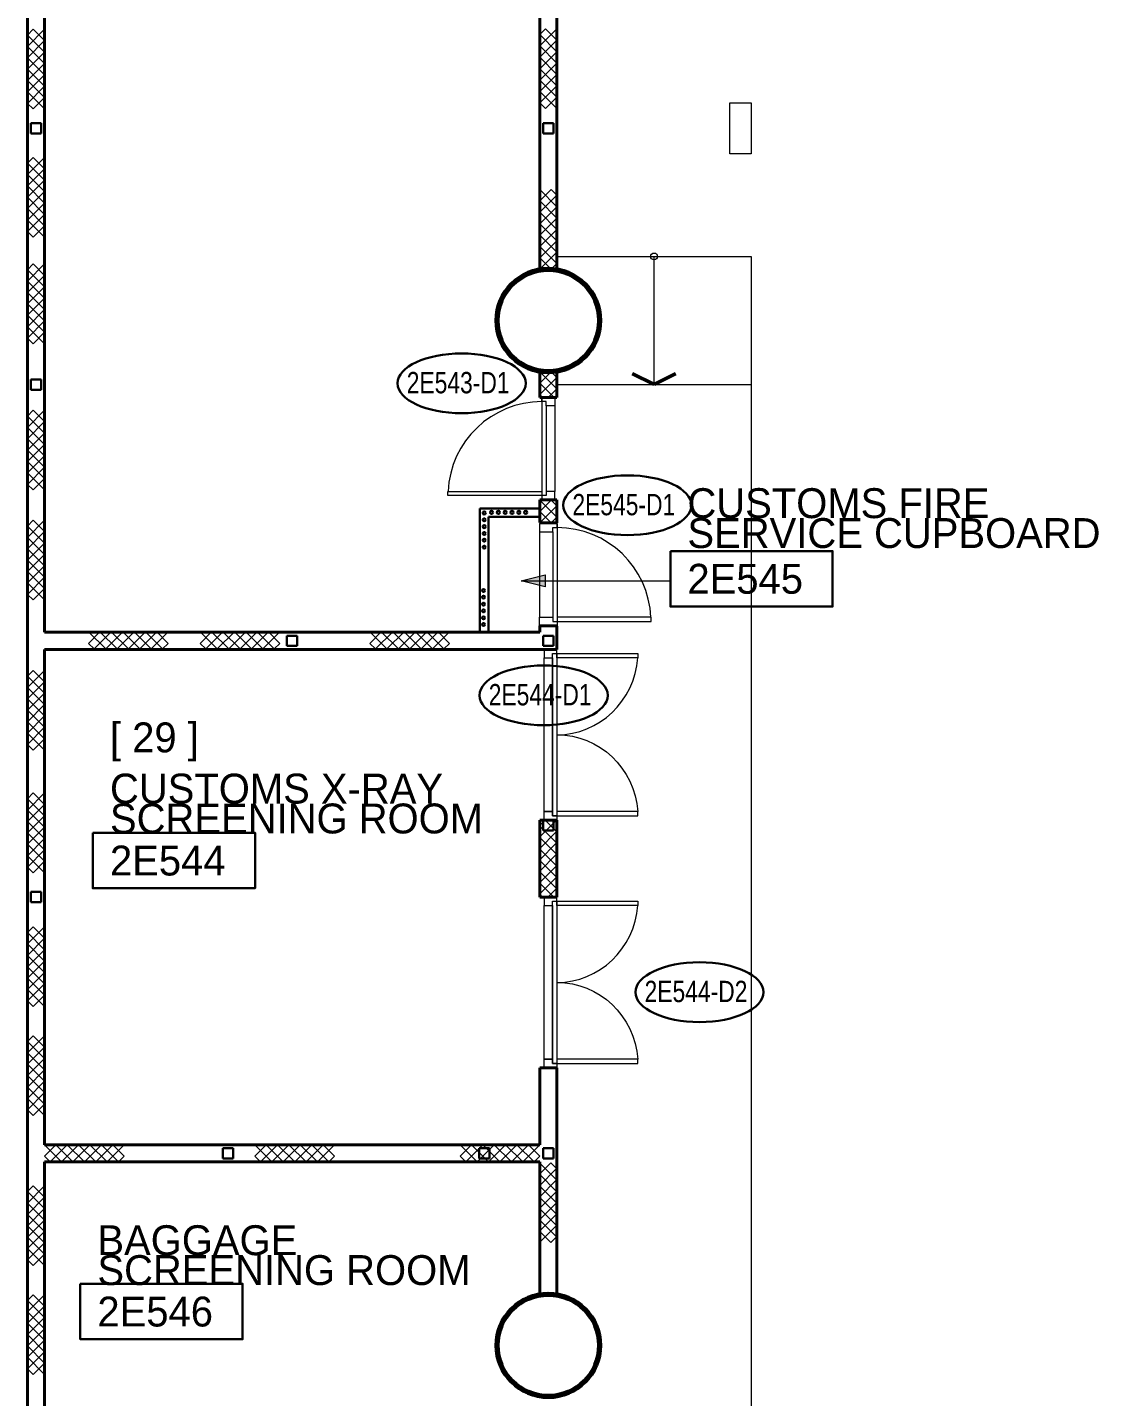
# Model space of a CAD drawing. Header units: metres. Extents: x 1807 to 3745, y 842 to 1968.
# Drawn here: x 3371.9 to 3384.44, y 1319.4 to 1335.43 of the extents above; entities that cross this region are included whole.
import ezdxf
from ezdxf.enums import TextEntityAlignment as Align

# ---------------------------------------------------------------- set-up
doc = ezdxf.new("R2010")
doc.units = ezdxf.units.M
doc.header["$MEASUREMENT"] = 0
doc.layers.get('0').update_dxf_attribs({"lineweight": 0})
for name, color, linetype, lineweight in [('Level 1', 7, 'Continuous', 0), ('Level 31', 7, 'Continuous', 0), ('Level 33', 7, 'Continuous', 0), ('Primary Door', 7, 'Continuous', 0), ('TRIRIGA DOOR BOX', 7, 'Continuous', 0)]:
    doc.layers.add(name, color=color, linetype=linetype, lineweight=lineweight)
doc.styles.add('Style-CHAR_FAST_FONT', font='CHAR_FAST_FONT.shx', dxfattribs={"height": 0.2})

# ---------------------------------------------------------------- blocks, each defined once
blk = doc.blocks.new('AnonymusCell_192')
at = {"layer": 'Primary Door', "color": 7, "linetype": 'Continuous', "lineweight": 30}
blk.add_ellipse((0, 0), major_axis=(0.75, 0), ratio=0.466667, dxfattribs=at)
at = {"layer": 'Primary Door', "color": 7, "linetype": 'Continuous', "lineweight": 30, "style": 'Style-CHAR_FAST_FONT', "width": 0.799986}
blk.add_text('2E543-D1', height=0.25, dxfattribs=at).set_placement((-0.643, 0.133), align=Align.TOP_LEFT)
blk = doc.blocks.new('AnonymusCell_194')
at = {"layer": 'Primary Door', "color": 7, "linetype": 'Continuous', "lineweight": 30}
blk.add_ellipse((0, 0), major_axis=(0.75, 0), ratio=0.466667, dxfattribs=at)
at = {"layer": 'Primary Door', "color": 7, "linetype": 'Continuous', "lineweight": 30, "style": 'Style-CHAR_FAST_FONT', "width": 0.799986}
blk.add_text('2E545-D1', height=0.25, dxfattribs=at).set_placement((-0.643, 0.133), align=Align.TOP_LEFT)
blk = doc.blocks.new('AnonymusCell_196')
at = {"layer": 'Primary Door', "color": 7, "linetype": 'Continuous', "lineweight": 30}
blk.add_ellipse((0, 0), major_axis=(0.75, 0), ratio=0.466667, dxfattribs=at)
at = {"layer": 'Primary Door', "color": 7, "linetype": 'Continuous', "lineweight": 30, "style": 'Style-CHAR_FAST_FONT', "width": 0.799986}
blk.add_text('2E544-D1', height=0.25, dxfattribs=at).set_placement((-0.643, 0.133), align=Align.TOP_LEFT)
blk = doc.blocks.new('AnonymusCell_340')
at = {"layer": 'Primary Door', "color": 7, "linetype": 'Continuous', "lineweight": 30}
blk.add_ellipse((0, 0), major_axis=(0.75, 0), ratio=0.466667, dxfattribs=at)
at = {"layer": 'Primary Door', "color": 7, "linetype": 'Continuous', "lineweight": 30, "style": 'Style-CHAR_FAST_FONT', "width": 0.799986}
blk.add_text('2E544-D2', height=0.25, dxfattribs=at).set_placement((-0.643, 0.133), align=Align.TOP_LEFT)

msp = doc.modelspace()

# ---------------------------------------------------------------- hatches: boundary and pattern name
at = {"layer": 'Level 33', "linetype": 'Continuous', "lineweight": 13}
msp.add_hatch(color=7, dxfattribs=at).paths.add_polyline_path([(3377.963, 1328.883), (3377.683, 1328.953), (3377.963, 1329.023)])

# ---------------------------------------------------------------- linework, layer by layer
at = {"layer": 'Level 1', "color": 7, "linetype": 'Continuous', "lineweight": 40}
for p, q in [((3378.1, 1332.6), (3378.1, 1339.8)), ((3371.9, 1338.85), (3371.9, 1308.2)), ((3372.1, 1338.65), (3372.1, 1328.35)), ((3377.9, 1332.6), (3377.9, 1338.65)), ((3377.9, 1332.6), (3378.1, 1332.6)), ((3378.1, 1331.4), (3377.9, 1331.4)), ((3377.9, 1331.4), (3377.9, 1331.1)), ((3378.1, 1331.1), (3378.1, 1331.4)), ((3378.1, 1331.1), (3377.9, 1331.1)), ((3378.1, 1329.9), (3377.9, 1329.9)), ((3377.9, 1329.9), (3377.9, 1329.635)), ((3378.1, 1329.633), (3378.1, 1329.9)), ((3378.1, 1329.633), (3377.9, 1329.633)), ((3377.9, 1328.35), (3372.1, 1328.35)), ((3378.096, 1328.425), (3377.896, 1328.425)), ((3377.9, 1328.425), (3377.9, 1328.35)), ((3378.1, 1328.15), (3378.1, 1328.42)), ((3378.1, 1328.15), (3372.1, 1328.15)), ((3372.1, 1328.15), (3372.1, 1322.35)), ((3377.9, 1325.25), (3377.9, 1326.15)), ((3377.9, 1326.03), (3377.9, 1326.15)), ((3378.1, 1326.15), (3377.9, 1326.15)), ((3378.1, 1325.25), (3378.1, 1326.15)), ((3378.1, 1326.03), (3378.1, 1326.15)), ((3377.9, 1325.25), (3378.1, 1325.25)), ((3377.9, 1323.25), (3378.1, 1323.25)), ((3377.9, 1323.25), (3377.9, 1322.35)), ((3378.1, 1320.6), (3378.1, 1323.25)), ((3377.9, 1322.35), (3372.1, 1322.35)), ((3377.9, 1322.15), (3372.1, 1322.15)), ((3372.1, 1322.15), (3372.1, 1308.2)), ((3377.9, 1322.15), (3377.9, 1320.6)), ((3378.1, 1320.6), (3377.9, 1320.6))]:
    msp.add_line(p, q, dxfattribs=at)
at = {"layer": 'Level 1', "color": 7, "linetype": 'Continuous', "lineweight": 0}
for p, q in [((3372.1, 1335.41), (3371.9, 1335.21)), ((3371.9, 1335.343), (3371.967, 1335.41)), ((3371.967, 1335.41), (3372.1, 1335.277)), ((3378.1, 1335.415), (3377.9, 1335.215)), ((3377.9, 1335.348), (3377.967, 1335.415)), ((3378.1, 1335.148), (3377.9, 1335.348)), ((3377.967, 1335.415), (3378.1, 1335.282)), ((3372.1, 1335.143), (3371.9, 1335.343)), ((3372.1, 1335.277), (3371.9, 1335.077)), ((3371.9, 1335.21), (3372.1, 1335.01)), ((3378.1, 1335.282), (3377.9, 1335.082)), ((3377.9, 1335.215), (3378.1, 1335.015)), ((3371.9, 1334.943), (3372.1, 1335.143)), ((3371.9, 1335.077), (3372.1, 1334.877)), ((3377.9, 1334.948), (3378.1, 1335.148)), ((3377.9, 1335.082), (3378.1, 1334.882)), ((3372.1, 1335.01), (3371.9, 1334.81)), ((3372.1, 1334.743), (3371.9, 1334.943)), ((3372.1, 1334.877), (3371.9, 1334.677)), ((3378.1, 1335.015), (3377.9, 1334.815)), ((3378.1, 1334.748), (3377.9, 1334.948)), ((3378.1, 1334.882), (3377.9, 1334.682)), ((3371.9, 1334.81), (3372.1, 1334.61)), ((3371.9, 1334.543), (3372.1, 1334.743)), ((3377.9, 1334.815), (3378.1, 1334.615)), ((3377.9, 1334.548), (3378.1, 1334.748)), ((3371.9, 1334.677), (3372.1, 1334.477)), ((3372.1, 1334.61), (3371.967, 1334.477)), ((3377.9, 1334.682), (3378.1, 1334.482)), ((3377.967, 1334.482), (3377.9, 1334.548)), ((3378.1, 1334.615), (3377.967, 1334.482)), ((3380.125, 1334.55), (3380.375, 1334.55)), ((3380.125, 1333.95), (3380.125, 1334.55)), ((3380.375, 1334.55), (3380.375, 1333.95)), ((3371.967, 1334.477), (3371.9, 1334.543)), ((3372.1, 1333.91), (3371.9, 1333.71)), ((3371.9, 1333.843), (3371.967, 1333.91)), ((3371.967, 1333.91), (3372.1, 1333.776)), ((3380.375, 1333.95), (3380.125, 1333.95)), ((3372.1, 1333.643), (3371.9, 1333.843)), ((3372.1, 1333.776), (3371.9, 1333.576)), ((3371.9, 1333.71), (3372.1, 1333.51)), ((3371.9, 1333.443), (3372.1, 1333.643)), ((3371.9, 1333.576), (3372.1, 1333.376)), ((3372.1, 1333.51), (3371.9, 1333.31)), ((3372.1, 1333.243), (3371.9, 1333.443)), ((3377.9, 1333.4), (3378.033, 1333.533)), ((3378.1, 1333.333), (3377.9, 1333.533)), ((3378.1, 1333.467), (3377.9, 1333.267)), ((3378.033, 1333.533), (3378.1, 1333.467)), ((3372.1, 1333.376), (3371.9, 1333.176)), ((3371.9, 1333.31), (3372.1, 1333.11)), ((3378.1, 1333.2), (3377.9, 1333.4)), ((3377.9, 1333.133), (3378.1, 1333.333)), ((3377.9, 1333.267), (3378.1, 1333.067)), ((3371.9, 1333.043), (3372.1, 1333.243)), ((3371.9, 1333.176), (3372.1, 1332.976)), ((3372.1, 1333.11), (3371.967, 1332.976)), ((3377.9, 1333), (3378.1, 1333.2)), ((3378.1, 1332.933), (3377.9, 1333.133)), ((3371.967, 1332.976), (3371.9, 1333.043)), ((3378.1, 1333.067), (3377.9, 1332.867)), ((3378.1, 1332.8), (3377.9, 1333)), ((3377.9, 1332.733), (3378.1, 1332.933)), ((3377.9, 1332.867), (3378.1, 1332.667)), ((3377.9, 1332.6), (3378.1, 1332.8)), ((3372.1, 1332.662), (3371.9, 1332.462)), ((3371.9, 1332.595), (3371.967, 1332.662)), ((3371.967, 1332.662), (3372.1, 1332.528)), ((3378.033, 1332.6), (3377.9, 1332.733)), ((3378.1, 1332.667), (3378.033, 1332.6)), ((3378.1, 1332.75), (3380.375, 1332.75)), ((3379.238, 1331.25), (3379.238, 1332.75)), ((3380.375, 1332.75), (3380.375, 1307.25)), ((3372.1, 1332.395), (3371.9, 1332.595)), ((3372.1, 1332.528), (3371.9, 1332.328)), ((3371.9, 1332.462), (3372.1, 1332.262)), ((3371.9, 1332.195), (3372.1, 1332.395)), ((3371.9, 1332.328), (3372.1, 1332.128)), ((3372.1, 1332.262), (3371.9, 1332.062)), ((3372.1, 1331.995), (3371.9, 1332.195)), ((3372.1, 1332.128), (3371.9, 1331.928)), ((3371.9, 1332.062), (3372.1, 1331.862)), ((3371.9, 1331.795), (3372.1, 1331.995)), ((3371.9, 1331.928), (3372.1, 1331.728)), ((3372.1, 1331.862), (3371.967, 1331.728)), ((3371.967, 1331.728), (3371.9, 1331.795)), ((3377.9, 1331.4), (3378.1, 1331.2)), ((3378.033, 1331.4), (3377.9, 1331.267)), ((3378.1, 1331.333), (3378.033, 1331.4)), ((3377.9, 1331.133), (3378.1, 1331.333)), ((3377.9, 1331.267), (3378.067, 1331.1)), ((3378.1, 1331.2), (3378, 1331.1)), ((3378.1, 1331.25), (3380.375, 1331.25)), ((3377.933, 1331.1), (3377.9, 1331.133)), ((3377.925, 1331.1), (3377.925, 1329.95)), ((3377.925, 1331.1), (3378.075, 1331.1)), ((3377.925, 1331.05), (3377.925, 1331.1)), ((3377.925, 1331.05), (3377.925, 1331.1)), ((3377.925, 1331.1), (3378.075, 1331.1)), ((3377.975, 1331.05), (3377.925, 1331.05)), ((3377.975, 1331.05), (3377.925, 1331.05)), ((3377.975, 1331), (3377.975, 1331.05)), ((3377.975, 1331), (3377.975, 1331.05)), ((3378.075, 1331.1), (3378.075, 1331)), ((3378.075, 1331.1), (3378.075, 1331)), ((3372.1, 1330.949), (3371.9, 1330.749)), ((3371.9, 1330.882), (3371.967, 1330.949)), ((3372.1, 1330.682), (3371.9, 1330.882)), ((3371.967, 1330.949), (3372.1, 1330.816)), ((3377.975, 1331), (3377.975, 1330)), ((3378.075, 1331), (3377.975, 1331)), ((3378.075, 1331), (3377.975, 1331)), ((3378.075, 1331), (3378.075, 1330)), ((3372.1, 1330.816), (3371.9, 1330.616)), ((3371.9, 1330.749), (3372.1, 1330.549)), ((3371.9, 1330.482), (3372.1, 1330.682)), ((3371.9, 1330.616), (3372.1, 1330.416)), ((3372.1, 1330.549), (3371.9, 1330.349)), ((3372.1, 1330.282), (3371.9, 1330.482)), ((3372.1, 1330.416), (3371.9, 1330.216)), ((3371.9, 1330.349), (3372.1, 1330.149)), ((3371.9, 1330.082), (3372.1, 1330.282)), ((3371.9, 1330.216), (3372.1, 1330.016)), ((3371.967, 1330.016), (3371.9, 1330.082)), ((3372.1, 1330.149), (3371.967, 1330.016)), ((3376.825, 1329.95), (3376.825, 1330)), ((3376.825, 1330), (3377.925, 1330)), ((3377.925, 1329.95), (3376.825, 1329.95)), ((3377.9, 1329.898), (3378.1, 1329.698)), ((3378.033, 1329.898), (3377.9, 1329.765)), ((3377.925, 1330), (3377.925, 1329.95)), ((3377.975, 1329.95), (3377.925, 1329.95)), ((3377.925, 1329.95), (3377.925, 1329.9)), ((3377.975, 1329.95), (3377.925, 1329.95)), ((3377.925, 1329.95), (3377.925, 1329.9)), ((3377.925, 1329.9), (3378.075, 1329.9)), ((3377.925, 1329.9), (3378.075, 1329.9)), ((3378.075, 1330), (3377.975, 1330)), ((3377.975, 1330), (3377.975, 1329.95)), ((3378.075, 1330), (3377.975, 1330)), ((3377.975, 1330), (3377.975, 1329.95)), ((3378.1, 1329.832), (3378.033, 1329.898)), ((3378.075, 1329.9), (3378.075, 1330)), ((3378.075, 1329.9), (3378.075, 1330)), ((3377.9, 1329.765), (3378.032, 1329.633)), ((3377.902, 1329.633), (3378.1, 1329.832)), ((3372.1, 1329.661), (3371.9, 1329.461)), ((3371.9, 1329.594), (3371.967, 1329.661)), ((3372.1, 1329.394), (3371.9, 1329.594)), ((3371.967, 1329.661), (3372.1, 1329.528)), ((3378.103, 1329.625), (3377.896, 1329.625)), ((3377.896, 1329.625), (3377.896, 1329.525)), ((3377.896, 1329.625), (3377.896, 1329.525)), ((3378.103, 1329.625), (3377.896, 1329.625)), ((3378.1, 1329.698), (3378.035, 1329.633)), ((3378.103, 1329.625), (3378.103, 1328.475)), ((3378.103, 1329.575), (3378.103, 1329.625)), ((3378.103, 1329.575), (3378.103, 1329.625)), ((3372.1, 1329.528), (3371.9, 1329.328)), ((3371.9, 1329.461), (3372.1, 1329.261)), ((3377.896, 1329.525), (3377.896, 1328.525)), ((3377.896, 1329.525), (3378.053, 1329.525)), ((3377.896, 1329.525), (3378.053, 1329.525)), ((3378.053, 1329.525), (3378.053, 1329.575)), ((3378.053, 1329.575), (3378.103, 1329.575)), ((3378.053, 1329.525), (3378.053, 1329.575)), ((3378.053, 1329.575), (3378.103, 1329.575)), ((3378.053, 1329.525), (3378.053, 1328.525)), ((3371.9, 1329.194), (3372.1, 1329.394)), ((3371.9, 1329.328), (3372.1, 1329.128)), ((3372.1, 1329.261), (3371.9, 1329.061)), ((3372.1, 1328.994), (3371.9, 1329.194)), ((3372.1, 1329.128), (3371.9, 1328.928)), ((3371.9, 1329.061), (3372.1, 1328.861)), ((3371.9, 1328.794), (3372.1, 1328.994)), ((3371.9, 1328.928), (3372.1, 1328.728)), ((3371.967, 1328.728), (3371.9, 1328.794)), ((3372.1, 1328.861), (3371.967, 1328.728)), ((3377.896, 1328.425), (3377.896, 1328.525)), ((3377.896, 1328.525), (3378.053, 1328.525)), ((3377.896, 1328.525), (3378.053, 1328.525)), ((3377.896, 1328.425), (3377.896, 1328.525)), ((3378.053, 1328.525), (3378.053, 1328.475)), ((3378.053, 1328.525), (3378.053, 1328.475)), ((3378.053, 1328.475), (3378.103, 1328.475)), ((3378.053, 1328.475), (3378.103, 1328.475)), ((3379.203, 1328.525), (3378.103, 1328.525)), ((3378.103, 1328.525), (3378.103, 1328.475)), ((3378.103, 1328.475), (3378.103, 1328.425)), ((3378.103, 1328.475), (3379.203, 1328.475)), ((3378.103, 1328.475), (3378.103, 1328.425)), ((3379.203, 1328.475), (3379.203, 1328.525)), ((3372.617, 1328.354), (3372.817, 1328.154)), ((3372.617, 1328.22), (3372.75, 1328.354)), ((3372.883, 1328.354), (3372.683, 1328.154)), ((3372.75, 1328.354), (3372.95, 1328.154)), ((3372.817, 1328.154), (3373.017, 1328.354)), ((3373.083, 1328.154), (3372.883, 1328.354)), ((3372.95, 1328.154), (3373.15, 1328.354)), ((3373.017, 1328.354), (3373.217, 1328.154)), ((3373.283, 1328.354), (3373.083, 1328.154)), ((3373.15, 1328.354), (3373.35, 1328.154)), ((3373.217, 1328.154), (3373.417, 1328.354)), ((3373.483, 1328.154), (3373.283, 1328.354)), ((3373.35, 1328.154), (3373.55, 1328.354)), ((3373.417, 1328.354), (3373.55, 1328.22)), ((3373.924, 1328.354), (3374.124, 1328.154)), ((3373.924, 1328.22), (3374.057, 1328.354)), ((3374.19, 1328.354), (3373.99, 1328.154)), ((3374.057, 1328.354), (3374.257, 1328.154)), ((3374.124, 1328.154), (3374.324, 1328.354)), ((3374.39, 1328.154), (3374.19, 1328.354)), ((3374.257, 1328.154), (3374.457, 1328.354)), ((3374.324, 1328.354), (3374.524, 1328.154)), ((3374.59, 1328.354), (3374.39, 1328.154)), ((3374.457, 1328.354), (3374.657, 1328.154)), ((3374.524, 1328.154), (3374.724, 1328.354)), ((3374.79, 1328.154), (3374.59, 1328.354)), ((3374.657, 1328.154), (3374.857, 1328.354)), ((3374.724, 1328.354), (3374.857, 1328.22)), ((3375.911, 1328.354), (3376.111, 1328.154)), ((3375.911, 1328.22), (3376.044, 1328.354)), ((3376.178, 1328.354), (3375.978, 1328.154)), ((3376.044, 1328.354), (3376.244, 1328.154)), ((3376.111, 1328.154), (3376.311, 1328.354)), ((3376.378, 1328.154), (3376.178, 1328.354)), ((3376.244, 1328.154), (3376.444, 1328.354)), ((3376.311, 1328.354), (3376.511, 1328.154)), ((3376.578, 1328.354), (3376.378, 1328.154)), ((3376.444, 1328.354), (3376.644, 1328.154)), ((3376.511, 1328.154), (3376.711, 1328.354)), ((3376.778, 1328.154), (3376.578, 1328.354)), ((3376.644, 1328.154), (3376.844, 1328.354)), ((3376.711, 1328.354), (3376.844, 1328.22)), ((3378.103, 1328.425), (3377.896, 1328.425)), ((3378.103, 1328.425), (3377.896, 1328.425)), ((3372.683, 1328.154), (3372.617, 1328.22)), ((3373.55, 1328.22), (3373.483, 1328.154)), ((3373.99, 1328.154), (3373.924, 1328.22)), ((3374.857, 1328.22), (3374.79, 1328.154)), ((3375.978, 1328.154), (3375.911, 1328.22)), ((3376.844, 1328.22), (3376.778, 1328.154)), ((3378.1, 1328.15), (3377.95, 1328.15)), ((3377.95, 1328.15), (3377.95, 1328.05)), ((3378.1, 1328.15), (3377.95, 1328.15)), ((3377.95, 1328.15), (3377.95, 1328.05)), ((3378.1, 1328.1), (3378.1, 1328.15)), ((3378.1, 1328.1), (3378.1, 1328.15)), ((3377.95, 1328.05), (3378.05, 1328.05)), ((3377.95, 1328.05), (3378.05, 1328.05)), ((3377.95, 1326.25), (3377.95, 1328.05)), ((3377.95, 1328.05), (3378.05, 1328.05)), ((3378.05, 1328.05), (3378.05, 1328.1)), ((3378.05, 1328.1), (3378.1, 1328.1)), ((3378.05, 1328.05), (3378.05, 1328.1)), ((3378.05, 1328.1), (3378.1, 1328.1)), ((3378.05, 1326.2), (3378.05, 1328.1)), ((3378.05, 1328.1), (3378.1, 1328.1)), ((3378.05, 1328.05), (3378.05, 1326.25)), ((3378.1, 1328.1), (3379.048, 1328.1)), ((3378.1, 1328.05), (3378.1, 1328.1)), ((3378.1, 1328.1), (3378.1, 1326.2)), ((3379.048, 1328.05), (3378.1, 1328.05)), ((3379.048, 1328.1), (3379.048, 1328.05)), ((3372.1, 1327.903), (3371.9, 1327.703)), ((3371.9, 1327.837), (3371.967, 1327.903)), ((3372.1, 1327.637), (3371.9, 1327.837)), ((3371.967, 1327.903), (3372.1, 1327.77)), ((3372.1, 1327.77), (3371.9, 1327.57)), ((3371.9, 1327.703), (3372.1, 1327.503)), ((3371.9, 1327.437), (3372.1, 1327.637)), ((3371.9, 1327.57), (3372.1, 1327.37)), ((3372.1, 1327.503), (3371.9, 1327.303)), ((3372.1, 1327.237), (3371.9, 1327.437)), ((3372.1, 1327.37), (3371.9, 1327.17)), ((3371.9, 1327.303), (3372.1, 1327.103)), ((3371.9, 1327.037), (3372.1, 1327.237)), ((3371.9, 1327.17), (3372.1, 1326.97)), ((3371.967, 1326.97), (3371.9, 1327.037)), ((3372.1, 1327.103), (3371.967, 1326.97)), ((3372.1, 1326.468), (3371.9, 1326.268)), ((3371.9, 1326.401), (3371.967, 1326.468)), ((3372.1, 1326.201), (3371.9, 1326.401)), ((3371.967, 1326.468), (3372.1, 1326.334)), ((3372.1, 1326.334), (3371.9, 1326.134)), ((3371.9, 1326.268), (3372.1, 1326.068)), ((3377.95, 1326.15), (3377.95, 1326.25)), ((3377.95, 1326.25), (3378.05, 1326.25)), ((3377.95, 1326.15), (3377.95, 1326.25)), ((3377.95, 1326.25), (3378.05, 1326.25)), ((3378.05, 1326.25), (3377.95, 1326.25)), ((3378.05, 1326.25), (3378.05, 1326.2)), ((3378.05, 1326.25), (3378.05, 1326.2)), ((3379.048, 1326.25), (3378.1, 1326.25)), ((3378.1, 1326.25), (3378.1, 1326.2)), ((3379.048, 1326.2), (3379.048, 1326.25)), ((3371.9, 1326.001), (3372.1, 1326.201)), ((3371.9, 1326.134), (3372.1, 1325.934)), ((3372.1, 1326.068), (3371.9, 1325.868)), ((3378.097, 1326.15), (3377.897, 1325.95)), ((3377.897, 1326.083), (3377.964, 1326.15)), ((3378.097, 1325.883), (3377.897, 1326.083)), ((3378.1, 1326.15), (3377.95, 1326.15)), ((3378.1, 1326.15), (3377.95, 1326.15)), ((3377.964, 1326.15), (3378.097, 1326.016)), ((3378.05, 1326.2), (3378.1, 1326.2)), ((3378.05, 1326.2), (3378.1, 1326.2)), ((3378.1, 1326.2), (3378.05, 1326.2)), ((3378.1, 1326.2), (3378.1, 1326.15)), ((3378.1, 1326.2), (3379.048, 1326.2)), ((3378.1, 1326.2), (3378.1, 1326.15)), ((3372.1, 1325.801), (3371.9, 1326.001)), ((3372.1, 1325.934), (3371.9, 1325.734)), ((3378.097, 1326.016), (3377.897, 1325.816)), ((3377.897, 1325.95), (3378.097, 1325.75)), ((3371.9, 1325.868), (3372.1, 1325.668)), ((3371.9, 1325.601), (3372.1, 1325.801)), ((3371.9, 1325.734), (3372.1, 1325.534)), ((3377.897, 1325.683), (3378.097, 1325.883)), ((3377.897, 1325.816), (3378.097, 1325.616)), ((3378.097, 1325.75), (3377.897, 1325.55)), ((3371.967, 1325.534), (3371.9, 1325.601)), ((3372.1, 1325.668), (3371.967, 1325.534)), ((3378.097, 1325.483), (3377.897, 1325.683)), ((3378.097, 1325.616), (3377.897, 1325.416)), ((3377.897, 1325.55), (3378.097, 1325.35)), ((3377.897, 1325.283), (3378.097, 1325.483)), ((3377.897, 1325.416), (3378.064, 1325.25)), ((3377.93, 1325.251), (3377.897, 1325.283)), ((3378.1, 1325.25), (3377.95, 1325.25)), ((3377.95, 1325.25), (3377.95, 1325.15)), ((3378.1, 1325.25), (3377.95, 1325.25)), ((3377.95, 1325.25), (3377.95, 1325.15)), ((3378.097, 1325.35), (3377.996, 1325.248)), ((3378.1, 1325.2), (3378.1, 1325.25)), ((3378.1, 1325.2), (3378.1, 1325.25)), ((3377.95, 1325.15), (3378.05, 1325.15)), ((3377.95, 1325.15), (3378.05, 1325.15)), ((3377.95, 1323.35), (3377.95, 1325.15)), ((3377.95, 1325.15), (3378.05, 1325.15)), ((3378.05, 1325.15), (3378.05, 1325.2)), ((3378.05, 1325.2), (3378.1, 1325.2)), ((3378.05, 1325.15), (3378.05, 1325.2)), ((3378.05, 1325.2), (3378.1, 1325.2)), ((3378.05, 1323.3), (3378.05, 1325.2)), ((3378.05, 1325.2), (3378.1, 1325.2)), ((3378.05, 1325.15), (3378.05, 1323.35)), ((3378.1, 1325.2), (3379.048, 1325.2)), ((3378.1, 1325.15), (3378.1, 1325.2)), ((3378.1, 1325.2), (3378.1, 1323.3)), ((3379.048, 1325.15), (3378.1, 1325.15)), ((3379.048, 1325.2), (3379.048, 1325.15)), ((3372.1, 1324.9), (3371.9, 1324.7)), ((3371.9, 1324.833), (3371.967, 1324.9)), ((3372.1, 1324.633), (3371.9, 1324.833)), ((3372.1, 1324.767), (3371.9, 1324.567)), ((3371.967, 1324.9), (3372.1, 1324.767)), ((3371.9, 1324.7), (3372.1, 1324.5)), ((3371.9, 1324.433), (3372.1, 1324.633)), ((3371.9, 1324.567), (3372.1, 1324.367)), ((3372.1, 1324.5), (3371.9, 1324.3)), ((3372.1, 1324.233), (3371.9, 1324.433)), ((3372.1, 1324.367), (3371.9, 1324.167)), ((3371.9, 1324.3), (3372.1, 1324.1)), ((3371.9, 1324.033), (3372.1, 1324.233)), ((3371.9, 1324.167), (3372.1, 1323.967)), ((3371.967, 1323.967), (3371.9, 1324.033)), ((3372.1, 1324.1), (3371.967, 1323.967)), ((3372.1, 1323.625), (3371.9, 1323.425)), ((3371.9, 1323.559), (3371.967, 1323.625)), ((3372.1, 1323.359), (3371.9, 1323.559)), ((3372.1, 1323.492), (3371.9, 1323.292)), ((3371.967, 1323.625), (3372.1, 1323.492)), ((3371.9, 1323.425), (3372.1, 1323.225)), ((3371.9, 1323.159), (3372.1, 1323.359)), ((3377.95, 1323.25), (3377.95, 1323.35)), ((3377.95, 1323.35), (3378.05, 1323.35)), ((3377.95, 1323.25), (3377.95, 1323.35)), ((3377.95, 1323.35), (3378.05, 1323.35)), ((3378.05, 1323.35), (3377.95, 1323.35)), ((3378.05, 1323.35), (3378.05, 1323.3)), ((3378.05, 1323.35), (3378.05, 1323.3)), ((3379.048, 1323.35), (3378.1, 1323.35)), ((3378.1, 1323.35), (3378.1, 1323.3)), ((3379.048, 1323.3), (3379.048, 1323.35)), ((3371.9, 1323.292), (3372.1, 1323.092)), ((3372.1, 1323.225), (3371.9, 1323.025)), ((3378.1, 1323.25), (3377.95, 1323.25)), ((3378.1, 1323.25), (3377.95, 1323.25)), ((3378.05, 1323.3), (3378.1, 1323.3)), ((3378.05, 1323.3), (3378.1, 1323.3)), ((3378.1, 1323.3), (3378.05, 1323.3)), ((3378.1, 1323.3), (3378.1, 1323.25)), ((3378.1, 1323.3), (3379.048, 1323.3)), ((3378.1, 1323.3), (3378.1, 1323.25)), ((3372.1, 1322.959), (3371.9, 1323.159)), ((3372.1, 1323.092), (3371.9, 1322.892)), ((3371.9, 1323.025), (3372.1, 1322.825)), ((3371.9, 1322.759), (3372.1, 1322.959)), ((3371.9, 1322.892), (3372.1, 1322.692)), ((3371.967, 1322.692), (3371.9, 1322.759)), ((3372.1, 1322.825), (3371.967, 1322.692)), ((3372.1, 1322.35), (3372.3, 1322.15)), ((3372.1, 1322.217), (3372.233, 1322.35)), ((3372.167, 1322.15), (3372.1, 1322.217)), ((3372.367, 1322.35), (3372.167, 1322.15)), ((3372.233, 1322.35), (3372.433, 1322.15)), ((3372.3, 1322.15), (3372.5, 1322.35)), ((3372.567, 1322.15), (3372.367, 1322.35)), ((3372.433, 1322.15), (3372.633, 1322.35)), ((3372.5, 1322.35), (3372.7, 1322.15)), ((3372.767, 1322.35), (3372.567, 1322.15)), ((3372.633, 1322.35), (3372.833, 1322.15)), ((3372.7, 1322.15), (3372.9, 1322.35)), ((3372.967, 1322.15), (3372.767, 1322.35)), ((3372.833, 1322.15), (3373.033, 1322.35)), ((3372.9, 1322.35), (3373.033, 1322.217)), ((3373.033, 1322.217), (3372.967, 1322.15)), ((3374.563, 1322.35), (3374.763, 1322.15)), ((3374.563, 1322.217), (3374.696, 1322.35)), ((3374.63, 1322.15), (3374.563, 1322.217)), ((3374.83, 1322.35), (3374.63, 1322.15)), ((3374.696, 1322.35), (3374.896, 1322.15)), ((3374.763, 1322.15), (3374.963, 1322.35)), ((3375.03, 1322.15), (3374.83, 1322.35)), ((3374.896, 1322.15), (3375.096, 1322.35)), ((3374.963, 1322.35), (3375.163, 1322.15)), ((3375.23, 1322.35), (3375.03, 1322.15)), ((3375.096, 1322.35), (3375.296, 1322.15)), ((3375.163, 1322.15), (3375.363, 1322.35)), ((3375.43, 1322.15), (3375.23, 1322.35)), ((3375.296, 1322.15), (3375.496, 1322.35)), ((3375.363, 1322.35), (3375.496, 1322.217)), ((3375.496, 1322.217), (3375.43, 1322.15)), ((3376.967, 1322.35), (3377.167, 1322.15)), ((3376.967, 1322.217), (3377.1, 1322.35)), ((3377.033, 1322.15), (3376.967, 1322.217)), ((3377.233, 1322.35), (3377.033, 1322.15)), ((3377.1, 1322.35), (3377.3, 1322.15)), ((3377.167, 1322.15), (3377.367, 1322.35)), ((3377.433, 1322.15), (3377.233, 1322.35)), ((3377.3, 1322.15), (3377.5, 1322.35)), ((3377.367, 1322.35), (3377.567, 1322.15)), ((3377.633, 1322.35), (3377.433, 1322.15)), ((3377.5, 1322.35), (3377.7, 1322.15)), ((3377.567, 1322.15), (3377.767, 1322.35)), ((3377.833, 1322.15), (3377.633, 1322.35)), ((3377.7, 1322.15), (3377.9, 1322.35)), ((3377.767, 1322.35), (3377.9, 1322.217)), ((3377.9, 1322.217), (3377.833, 1322.15)), ((3377.897, 1322.003), (3378.03, 1322.137)), ((3378.097, 1321.937), (3377.897, 1322.137)), ((3378.097, 1322.07), (3377.897, 1321.87)), ((3378.03, 1322.137), (3378.097, 1322.07)), ((3378.097, 1321.803), (3377.897, 1322.003)), ((3377.897, 1321.737), (3378.097, 1321.937)), ((3372.1, 1321.867), (3371.9, 1321.667)), ((3371.9, 1321.801), (3371.967, 1321.867)), ((3372.1, 1321.601), (3371.9, 1321.801)), ((3372.1, 1321.734), (3371.9, 1321.534)), ((3371.967, 1321.867), (3372.1, 1321.734)), ((3377.897, 1321.87), (3378.097, 1321.67)), ((3377.897, 1321.603), (3378.097, 1321.803)), ((3378.097, 1321.537), (3377.897, 1321.737)), ((3371.9, 1321.667), (3372.1, 1321.467)), ((3371.9, 1321.401), (3372.1, 1321.601)), ((3378.097, 1321.67), (3377.897, 1321.47)), ((3378.097, 1321.403), (3377.897, 1321.603)), ((3371.9, 1321.534), (3372.1, 1321.334)), ((3372.1, 1321.467), (3371.9, 1321.267)), ((3372.1, 1321.201), (3371.9, 1321.401)), ((3377.897, 1321.337), (3378.097, 1321.537)), ((3377.897, 1321.47), (3378.097, 1321.27)), ((3377.897, 1321.203), (3378.097, 1321.403)), ((3372.1, 1321.334), (3371.9, 1321.134)), ((3371.9, 1321.267), (3372.1, 1321.067)), ((3378.03, 1321.203), (3377.897, 1321.337)), ((3378.097, 1321.27), (3378.03, 1321.203)), ((3371.9, 1321.001), (3372.1, 1321.201)), ((3371.9, 1321.134), (3372.1, 1320.934)), ((3371.967, 1320.934), (3371.9, 1321.001)), ((3372.1, 1321.067), (3371.967, 1320.934)), ((3372.1, 1320.593), (3371.9, 1320.393)), ((3371.9, 1320.526), (3371.967, 1320.593)), ((3372.1, 1320.326), (3371.9, 1320.526)), ((3372.1, 1320.46), (3371.9, 1320.26)), ((3371.967, 1320.593), (3372.1, 1320.46)), ((3371.9, 1320.393), (3372.1, 1320.193)), ((3371.9, 1320.126), (3372.1, 1320.326)), ((3371.9, 1320.26), (3372.1, 1320.06)), ((3372.1, 1320.193), (3371.9, 1319.993)), ((3372.1, 1319.926), (3371.9, 1320.126)), ((3372.1, 1320.06), (3371.9, 1319.86)), ((3371.9, 1319.993), (3372.1, 1319.793)), ((3371.9, 1319.726), (3372.1, 1319.926)), ((3371.9, 1319.86), (3372.1, 1319.66)), ((3371.967, 1319.66), (3371.9, 1319.726)), ((3372.1, 1319.793), (3371.967, 1319.66))]:
    msp.add_line(p, q, dxfattribs=at)
at = {"layer": 'Level 1', "color": 7, "linetype": 'Continuous', "lineweight": 13}
for p, q in [((3372.06, 1334.31), (3371.94, 1334.31)), ((3371.94, 1334.31), (3371.94, 1334.19)), ((3372.06, 1334.19), (3372.06, 1334.31)), ((3371.94, 1334.19), (3372.06, 1334.19)), ((3372.06, 1331.31), (3371.94, 1331.31)), ((3371.94, 1331.31), (3371.94, 1331.19)), ((3371.94, 1331.19), (3372.06, 1331.19)), ((3372.06, 1331.19), (3372.06, 1331.31)), ((3372.06, 1325.31), (3371.94, 1325.31)), ((3371.94, 1325.31), (3371.94, 1325.19)), ((3372.06, 1325.19), (3372.06, 1325.31)), ((3371.94, 1325.19), (3372.06, 1325.19))]:
    msp.add_line(p, q, dxfattribs=at)
at = {"layer": 'Level 1', "color": 7, "linetype": 'Continuous', "lineweight": 30}
for p, q in [((3371.94, 1334.31), (3372.06, 1334.31)), ((3371.94, 1334.19), (3371.94, 1334.31)), ((3372.06, 1334.31), (3372.06, 1334.19)), ((3377.94, 1334.31), (3378.06, 1334.31)), ((3377.94, 1334.19), (3377.94, 1334.31)), ((3378.06, 1334.31), (3378.06, 1334.19)), ((3372.06, 1334.19), (3371.94, 1334.19)), ((3378.06, 1334.19), (3377.94, 1334.19)), ((3371.94, 1331.31), (3372.06, 1331.31)), ((3371.94, 1331.19), (3371.94, 1331.31)), ((3372.06, 1331.19), (3371.94, 1331.19)), ((3372.06, 1331.31), (3372.06, 1331.19)), ((3377.9, 1329.8), (3377.2, 1329.8)), ((3377.2, 1329.8), (3377.2, 1328.35)), ((3377.9, 1329.7), (3377.3, 1329.7)), ((3377.3, 1329.7), (3377.3, 1328.35)), ((3374.94, 1328.31), (3375.06, 1328.31)), ((3374.94, 1328.19), (3374.94, 1328.31)), ((3375.06, 1328.31), (3375.06, 1328.19)), ((3377.94, 1328.31), (3378.06, 1328.31)), ((3377.94, 1328.19), (3377.94, 1328.31)), ((3378.06, 1328.31), (3378.06, 1328.19)), ((3375.06, 1328.19), (3374.94, 1328.19)), ((3378.06, 1328.19), (3377.94, 1328.19)), ((3377.9, 1326.15), (3377.9, 1326.05)), ((3377.94, 1326.15), (3378.06, 1326.15)), ((3377.94, 1326.03), (3377.94, 1326.15)), ((3378.06, 1326.15), (3378.06, 1326.03)), ((3378.06, 1326.03), (3377.94, 1326.03)), ((3371.94, 1325.31), (3372.06, 1325.31)), ((3371.94, 1325.19), (3371.94, 1325.31)), ((3372.06, 1325.31), (3372.06, 1325.19)), ((3377.9, 1325.35), (3377.9, 1325.25)), ((3372.06, 1325.19), (3371.94, 1325.19)), ((3374.31, 1322.31), (3374.19, 1322.31)), ((3374.19, 1322.31), (3374.19, 1322.19)), ((3374.31, 1322.19), (3374.31, 1322.31)), ((3377.31, 1322.31), (3377.19, 1322.31)), ((3377.19, 1322.31), (3377.19, 1322.19)), ((3377.31, 1322.19), (3377.31, 1322.31)), ((3378.06, 1322.31), (3377.94, 1322.31)), ((3377.94, 1322.31), (3377.94, 1322.19)), ((3378.06, 1322.19), (3378.06, 1322.31)), ((3374.19, 1322.19), (3374.31, 1322.19)), ((3377.19, 1322.19), (3377.31, 1322.19)), ((3377.94, 1322.19), (3378.06, 1322.19))]:
    msp.add_line(p, q, dxfattribs=at)
at = {"layer": 'Level 1', "color": 7, "linetype": 'Continuous', "lineweight": 53}
for p, q in [((3379.238, 1331.25), (3378.985, 1331.376)), ((3379.49, 1331.376), (3379.238, 1331.25))]:
    msp.add_line(p, q, dxfattribs=at)
at = {"layer": 'Level 1', "color": 7, "linetype": 'Continuous', "lineweight": 0}
msp.add_circle((3379.238, 1332.75), 0.04, dxfattribs=at)
at = {"layer": 'Level 1', "color": 7, "linetype": 'Continuous', "lineweight": 70}
for centre in [(3378, 1332), (3378, 1320)]:
    msp.add_circle(centre, 0.6, dxfattribs=at)
at = {"layer": 'Level 1', "color": 7, "linetype": 'Continuous', "lineweight": 30}
for centre in [(3377.25, 1329.747), (3377.335, 1329.754), (3377.415, 1329.754), (3377.495, 1329.754), (3377.575, 1329.754), (3377.655, 1329.754), (3377.735, 1329.754), (3377.25, 1329.667), (3377.25, 1329.587), (3377.25, 1329.507), (3377.25, 1329.427), (3377.25, 1329.347), (3377.242, 1328.84), (3377.242, 1328.76), (3377.242, 1328.68), (3377.242, 1328.6), (3377.242, 1328.52), (3377.242, 1328.44)]:
    msp.add_circle(centre, 0.0175, dxfattribs=at)
at = {"layer": 'Level 1', "color": 7, "linetype": 'Continuous', "lineweight": 0}
for centre, start, end in [((3377.925, 1329.95), 90, 177.3974), ((3378.103, 1328.475), 2.6026, 90)]:
    msp.add_arc(centre, 1.1, start, end, dxfattribs=at)
for centre in [(3378.1, 1328.125), (3378.1, 1325.225)]:
    msp.add_ellipse(centre, major_axis=(0, 0.975), ratio=0.975273, start_param=3.141593, end_param=4.63539, dxfattribs=at)
at = {"layer": 'Level 1', "color": 7, "linetype": 'Continuous', "lineweight": 0, "extrusion": (0, 0, -1)}
for centre in [(3378.1, 1326.175), (3378.1, 1323.275)]:
    msp.add_ellipse(centre, major_axis=(0, -0.975), ratio=0.975273, start_param=3.141593, end_param=4.63539, dxfattribs=at)
at = {"layer": 'Level 33', "color": 7, "linetype": 'Continuous', "lineweight": 13}
msp.add_line((3377.683, 1328.953), (3379.429, 1328.953), dxfattribs=at)
msp.add_lwpolyline([(3377.963, 1328.883), (3377.683, 1328.953), (3377.963, 1329.023)], close=True, dxfattribs=at)
at = {"layer": 'TRIRIGA DOOR BOX', "color": 251, "linetype": 'Continuous', "lineweight": 30, "true_color": 0x555555}
for points in [[(3379.429, 1329.301), (3381.329, 1329.301), (3381.329, 1328.651), (3379.429, 1328.651)], [(3372.666, 1326.002), (3374.566, 1326.002), (3374.566, 1325.352), (3372.666, 1325.352)], [(3372.519, 1320.721), (3374.419, 1320.721), (3374.419, 1320.071), (3372.519, 1320.071)]]:
    msp.add_lwpolyline(points, close=True, dxfattribs=at)

# ---------------------------------------------------------------- block references
at = {"color": 7, "linetype": 'Continuous', "lineweight": 0}
for name, p in [('AnonymusCell_192', (3376.985, 1331.265)), ('AnonymusCell_194', (3378.925, 1329.837)), ('AnonymusCell_196', (3377.945, 1327.611)), ('AnonymusCell_340', (3379.77, 1324.136))]:
    msp.add_blockref(name, p, dxfattribs=at)

# ---------------------------------------------------------------- texts
at = {"layer": 'Level 31', "color": 7, "linetype": 'Continuous', "lineweight": 30, "style": 'Style-CHAR_FAST_FONT'}
msp.add_text('[ 29 ]', height=0.35, dxfattribs=at).set_placement((3372.867, 1327.119), align=Align.MIDDLE_LEFT)
at = {"layer": 'Level 31', "color": 7, "linetype": 'Continuous', "lineweight": 30, "char_height": 0.35, "attachment_point": 4, "line_spacing_factor": 0.6, "style": 'Style-CHAR_FAST_FONT'}
for s, insert, width in [('CUSTOMS FIRE\\PSERVICE CUPBOARD\\P', (3379.629, 1329.684), 5.99024), ('CUSTOMS X-RAY \\PSCREENING ROOM\\P', (3372.867, 1326.342), 5.2263), ('BAGGAGE\\PSCREENING ROOM\\P', (3372.72, 1321.054), 5.2263)]:
    msp.add_mtext(s, dxfattribs=dict(at, insert=insert, width=width))
at = {"layer": 'Level 33', "color": 7, "linetype": 'Continuous', "lineweight": 13, "style": 'Style-CHAR_FAST_FONT'}
for s, p in [('2E545', (3379.629, 1328.976)), ('2E544', (3372.867, 1325.677)), ('2E546', (3372.72, 1320.396))]:
    msp.add_text(s, height=0.35, dxfattribs=at).set_placement(p, align=Align.MIDDLE_LEFT)

doc.saveas('drawing.dxf')
